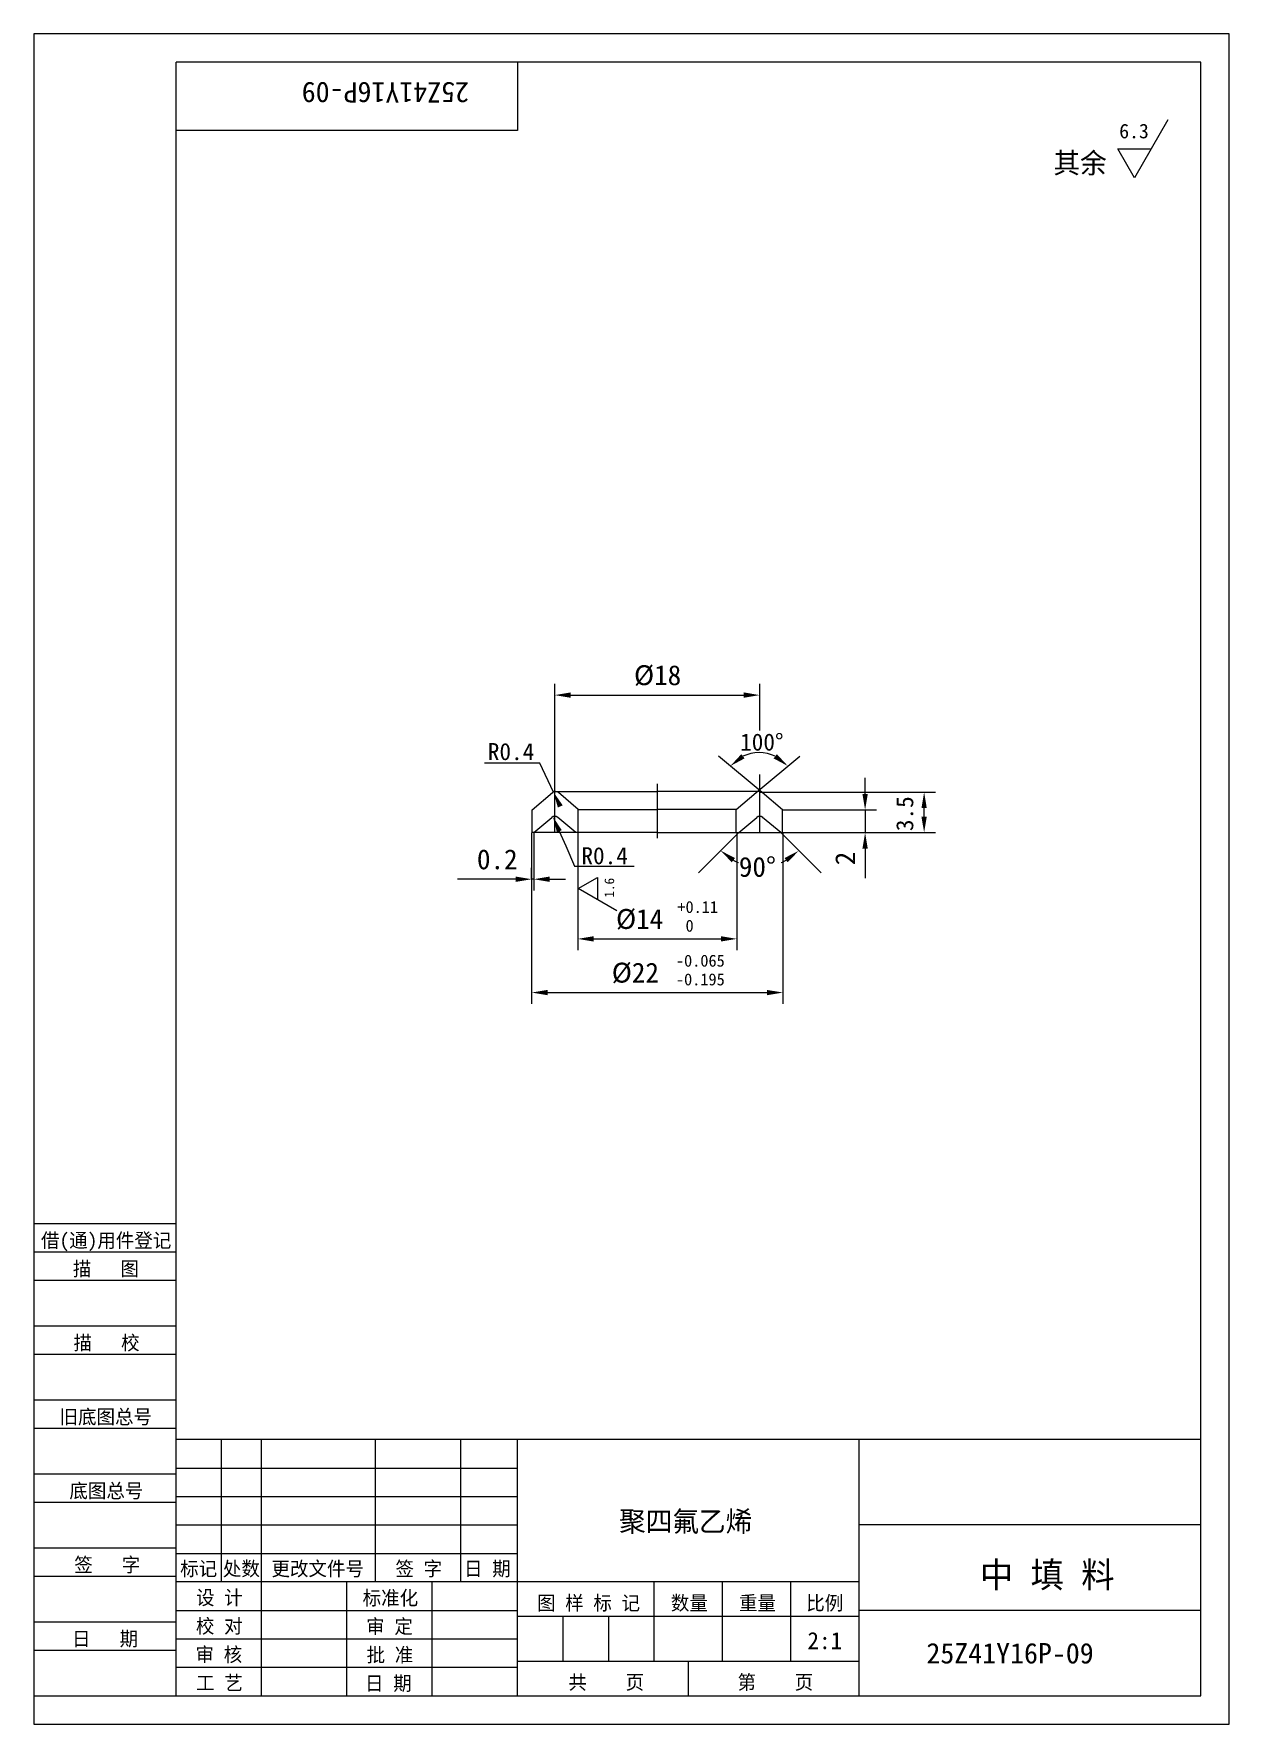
# Model space of a CAD drawing. Header units: metres. Extents: x 0 to 210, y 0 to 297.
import ezdxf

# ---------------------------------------------------------------- set-up
doc = ezdxf.new("R2010")
doc.units = ezdxf.units.M
for name, color, linetype in [('C', 6, 'Continuous'), ('D', 1, 'Continuous'), ('FL', 5, 'Continuous'), ('T', 7, 'Continuous'), ('TL', 4, 'Continuous')]:
    doc.layers.add(name, color=color, linetype=linetype)

# ---------------------------------------------------------------- blocks, each defined once
blk = doc.blocks.new('TUKUN4')
at = {"layer": 'FL'}
for p, q in [((0, 297), (0, 0)), ((210, 297), (0, 297)), ((210, 0), (210, 297)), ((0, 78), (25, 78)), ((0, 70), (25, 70)), ((0, 65), (25, 65)), ((0, 57), (25, 57)), ((0, 52), (25, 52)), ((33, 25), (33, 50)), ((40, 5), (40, 50)), ((60, 25), (60, 50)), ((75, 25), (75, 50)), ((25, 45), (85, 45)), ((0, 44), (25, 44)), ((0, 39), (25, 39)), ((25, 40), (85, 40)), ((25, 35), (85, 35)), ((0, 31), (25, 31)), ((25, 30), (85, 30)), ((0, 26), (25, 26)), ((70, 5), (70, 25)), ((0, 18), (25, 18)), ((25, 20), (85, 20)), ((25, 15), (85, 15)), ((0, 13), (25, 13)), ((25, 10), (85, 10)), ((0, 0), (210, 0))]:
    blk.add_line(p, q, dxfattribs=at)
at = {"layer": 'TL'}
for p, q in [((25, 5), (25, 292)), ((205, 292), (25, 292)), ((85, 292), (85, 280)), ((205, 5), (205, 292)), ((85, 280), (25, 280)), ((0, 88), (25, 88)), ((0, 83), (25, 83)), ((205, 50), (25, 50)), ((85, 5), (85, 50)), ((145, 5), (145, 50)), ((205, 35), (145, 35)), ((145, 25), (25, 25)), ((55, 5), (55, 25)), ((109, 11), (109, 25)), ((121, 11), (121, 25)), ((133, 11), (133, 25)), ((85, 19), (145, 19)), ((93, 11), (93, 19)), ((101, 11), (101, 19)), ((205, 20), (145, 20)), ((145, 11), (85, 11)), ((115, 5), (115, 11)), ((0, 5), (205, 5))]:
    blk.add_line(p, q, dxfattribs=at)
at = {"layer": 'T'}
for s, p in [('借(通)用件登记', (1.26, 83.76)), ('描   图', (6.86, 78.76)), ('描   校', (6.98, 65.76)), ('旧底图总号', (4.52, 52.76)), ('底图总号', (6.25, 39.76)), ('签   字', (7.1, 26.76)), ('标记', (25.71, 26.07)), ('处数', (33.22, 26.07)), ('更改文件号', (41.75, 26.07)), ('签 字', (63.53, 26.07)), ('日 期', (75.57, 26.07)), ('设 计', (28.5, 20.99)), ('标准化', (57.77, 20.93)), ('图 样 标 记', (88.4, 20.04)), ('数量', (111.92, 20.04)), ('重量', (123.88, 20.04)), ('比例', (135.7, 20.04)), ('校 对', (28.48, 15.99)), ('审 定', (58.39, 15.93)), ('日   期', (6.72, 13.76)), ('审 核', (28.41, 10.99)), ('批 准', (58.46, 10.93)), ('共    页', (93.91, 6.13)), ('第    页', (123.62, 6.13)), ('工 艺', (28.52, 5.99)), ('日 期', (58.18, 5.93))]:
    blk.add_text(s, height=2.5, dxfattribs=at).set_placement(p)

msp = doc.modelspace()

# ---------------------------------------------------------------- linework, layer by layer
at = {"layer": 'C'}
for p, q in [((91.52, 156.65), (91.52, 164.97)), ((109.53, 165.23), (109.53, 155.69)), ((127.53, 156.65), (127.53, 164.97))]:
    msp.add_line(p, q, dxfattribs=at)
at = {"layer": 'D'}
for p, q in [((199.21, 281.86), (193.35, 271.72)), ((190.42, 276.79), (196.28, 276.79)), ((193.35, 271.72), (190.42, 276.79)), ((91.52, 164.97), (91.52, 182.81)), ((127.53, 174.57), (127.53, 182.81)), ((94.32, 180.81), (124.73, 180.81)), ((127.93, 163.67), (120.27, 170.1)), ((126.9, 163.67), (134.56, 170.1)), ((82.96, 168.84), (79.17, 168.84)), ((88.89, 168.84), (82.96, 168.84)), ((91.29, 163.78), (88.89, 168.84)), ((127.53, 164.97), (127.53, 166.88)), ((127.43, 163.76), (158.41, 163.76)), ((146.04, 163.45), (146.04, 166.25)), ((92.49, 161.25), (91.64, 163.06)), ((131.53, 160.65), (148.04, 160.65)), ((146.04, 160.65), (146.04, 156.65)), ((156.41, 159.45), (156.41, 160.96)), ((87.45, 156.64), (87.45, 126.55)), ((87.82, 156.65), (87.82, 146.46)), ((92.32, 156.88), (93.44, 154.31)), ((95.55, 156.64), (95.55, 135.98)), ((123.83, 156.65), (116.76, 149.58)), ((123.5, 156.64), (123.5, 135.98)), ((131.23, 156.65), (138.3, 149.58)), ((131.53, 156.65), (148.04, 156.65)), ((131.6, 156.64), (131.6, 126.55)), ((148.04, 156.65), (158.41, 156.65)), ((93.44, 154.31), (95, 150.74)), ((146.04, 153.85), (146.04, 151.05)), ((87.45, 148.46), (87.45, 150.46)), ((95, 150.74), (100.91, 150.74)), ((95.64, 146.81), (99.02, 148.76)), ((99.02, 148.76), (99.02, 144.86)), ((100.91, 150.74), (105.49, 150.74)), ((146.04, 151.05), (146.04, 148.63)), ((81.85, 148.46), (74.43, 148.46)), ((84.65, 148.46), (81.85, 148.46)), ((87.82, 148.46), (87.45, 148.46)), ((90.62, 148.46), (93.42, 148.46)), ((102.4, 142.91), (95.64, 146.81)), ((98.35, 137.98), (120.7, 137.98)), ((90.25, 128.55), (128.8, 128.55))]:
    msp.add_line(p, q, dxfattribs=at)
for centre, radius, start, end in [((127.42, 164.1), 6.6, 64.49, 115.51), ((127.53, 160.35), 9.72, 241.56, 247.26), ((127.53, 160.35), 9.72, 292.74, 298.44)]:
    msp.add_arc(centre, radius, start, end, dxfattribs=at)
for points in [[(94.32, 181.28), (94.32, 180.34), (91.52, 180.81)], [(124.73, 181.28), (124.73, 180.34), (127.53, 180.81)], [(124.86, 169.69), (124.29, 170.43), (122.36, 168.35)], [(130.54, 170.43), (129.97, 169.69), (132.47, 168.35)], [(92.07, 161.05), (92.91, 161.45), (91.29, 163.78)], [(145.57, 163.45), (146.51, 163.45), (146.04, 160.65)], [(155.94, 160.96), (156.87, 160.96), (156.41, 163.76)], [(91.9, 156.69), (92.75, 157.07), (91.2, 159.45)], [(155.94, 159.45), (156.87, 159.45), (156.41, 156.65)], [(145.57, 153.85), (146.51, 153.85), (146.04, 156.65)], [(122.62, 151.43), (123.18, 152.18), (120.66, 153.48)], [(131.88, 152.18), (132.43, 151.43), (134.4, 153.48)], [(84.65, 148.93), (84.65, 147.99), (87.45, 148.46)], [(90.62, 148.93), (90.62, 147.99), (87.82, 148.46)], [(98.35, 138.45), (98.35, 137.51), (95.55, 137.98)], [(120.7, 138.45), (120.7, 137.51), (123.5, 137.98)], [(90.25, 129.01), (90.25, 128.08), (87.45, 128.55)], [(128.8, 129.01), (128.8, 128.08), (131.6, 128.55)]]:
    msp.add_solid(points, dxfattribs=at)
at = {"layer": 'TL'}
for p, q in [((87.53, 160.65), (91.12, 163.67)), ((91.52, 163.85), (109.53, 163.85)), ((95.64, 160.74), (92.15, 163.67)), ((127.53, 163.85), (109.53, 163.85)), ((123.41, 160.74), (126.9, 163.67)), ((131.53, 160.65), (127.93, 163.67)), ((87.53, 156.65), (87.53, 160.65)), ((95.64, 160.74), (109.53, 160.74)), ((95.64, 156.74), (95.64, 160.74)), ((123.41, 160.74), (109.53, 160.74)), ((123.41, 156.74), (123.41, 160.74)), ((131.53, 156.65), (131.53, 160.65)), ((87.82, 156.65), (91.01, 159.33)), ((95.22, 156.65), (92.04, 159.33)), ((123.83, 156.65), (127.01, 159.33)), ((131.23, 156.65), (128.04, 159.33)), ((87.82, 156.65), (87.53, 156.65)), ((95.14, 156.65), (87.82, 156.65)), ((95.53, 156.65), (95.22, 156.65)), ((109.53, 156.65), (95.53, 156.65)), ((109.53, 156.65), (123.53, 156.65)), ((123.53, 156.65), (123.83, 156.65)), ((123.91, 156.65), (131.23, 156.65)), ((131.23, 156.65), (131.53, 156.65))]:
    msp.add_line(p, q, dxfattribs=at)
for centre in [(91.64, 163.06), (127.42, 163.06), (91.52, 158.71), (127.53, 158.71)]:
    msp.add_arc(centre, 0.8, 50, 130, dxfattribs=at)

# ---------------------------------------------------------------- block references
at = {"layer": 'D'}
msp.add_blockref('TUKUN4', (0, 0), dxfattribs=at)

# ---------------------------------------------------------------- texts
for s, height, rotation, p in [('25Z41Y16P-09', 3.6, 180, (76.46, 288.5)), ('3.5', 3, 90, (154.5, 156.91)), ('2', 3.5, 90, (144.29, 150.91)), ('1.6', 1.7, 90, (101.95, 145.23))]:
    msp.add_text(s, height=height, rotation=rotation, dxfattribs=at).set_placement(p)
for s, height, p in [('6.3', 2.55, (190.68, 278.64)), ('其余', 3.6, (179.12, 272.5)), ('%%c18', 3.5, (105.44, 182.56)), ('R0.4', 3, (79.76, 169.39)), ('100%%D', 3, (124.08, 171.06)), ('0.2', 3.5, (77.85, 150.21)), ('R0.4', 3, (96.2, 151.09)), ('90%%D', 3.5, (123.86, 148.88)), ('%%c14', 3.5, (102.28, 139.73)), ('+0.11', 2.1, (113.06, 142.53)), (' 0', 2.1, (113.06, 139.24)), ('%%c22', 3.5, (101.53, 130.3)), ('-0.065', 2.1, (112.81, 133.1)), ('-0.195', 2.1, (112.81, 129.81)), ('聚四氟乙烯', 3.6, (102.81, 33.83)), ('中 填 料', 4.5, (166.19, 24)), ('2:1', 3, (135.9, 13.18)), ('25Z41Y16P-09', 3.6, (156.81, 10.67))]:
    msp.add_text(s, height=height, dxfattribs=at).set_placement(p)

doc.saveas('drawing.dxf')
